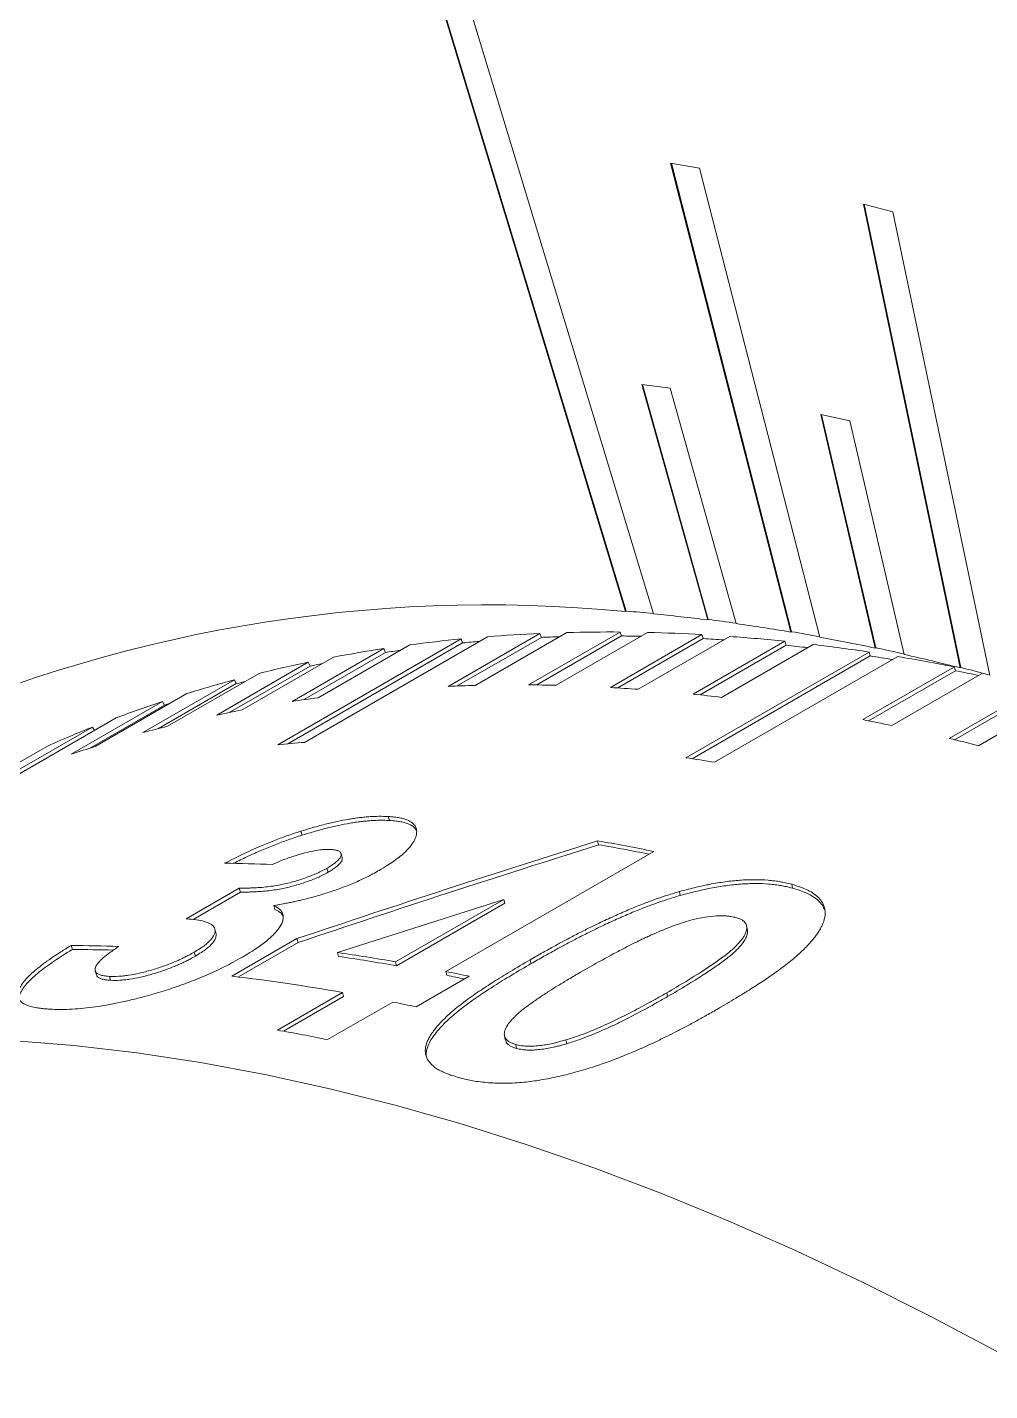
# Model space of a CAD drawing. Header units: inches. Extents: x 0.1 to 10.9, y 0 to 8.5.
# Drawn here: x 9.1637 to 9.3309, y 7.3848 to 7.6217 of the extents above; entities that cross this region are included whole.
import ezdxf

# ---------------------------------------------------------------- set-up
doc = ezdxf.new("R2010")
doc.units = ezdxf.units.IN
doc.header["$MEASUREMENT"] = 0

msp = doc.modelspace()

# ---------------------------------------------------------------- linework, layer by layer
at = {"color": 7, "linetype": 'Continuous', "lineweight": 18}
for p, q in [((9.2676787956, 7.5202034174), (9.2137995353, 7.697883159)), ((9.2677848616, 7.520264648), (9.2139275506, 7.6978720063)), ((9.2725605098, 7.5197781231), (9.2186812494, 7.6974578647)), ((9.2805243588, 7.5972331188), (9.275515033, 7.5981143082)), ((9.2964115118, 7.5166277016), (9.275515033, 7.5981143082)), ((9.2965175778, 7.5166889322), (9.2756425535, 7.5980918761)), ((9.3014208376, 7.5157465121), (9.2805243588, 7.5972331188)), ((9.3141172506, 7.5896710675), (9.3090027274, 7.5910042092)), ((9.3258332294, 7.5104069303), (9.3090027274, 7.5910042092)), ((9.3259392954, 7.5104681609), (9.3091284214, 7.590971446)), ((9.3309477525, 7.5090737885), (9.3141172506, 7.5896710675)), ((9.2754436617, 7.5590190123), (9.2704953732, 7.5596726199)), ((9.2819509141, 7.5187474699), (9.2704953732, 7.5596726199)), ((9.2820569802, 7.5188087005), (9.2706233088, 7.5596557212)), ((9.2868992026, 7.5180938624), (9.2754436617, 7.5590190123)), ((9.3066657293, 7.5533099002), (9.3016009712, 7.5544176855)), ((9.311044408, 7.5138464844), (9.3016009712, 7.5544176855)), ((9.311150474, 7.513907715), (9.3017277435, 7.5543899574)), ((9.3161091661, 7.512738699), (9.3066657293, 7.5533099002)), ((9.2677848616, 7.520264648), (9.2676787956, 7.5202034174)), ((9.2820569802, 7.5188087005), (9.2819509141, 7.5187474699)), ((9.2072872086, 7.4970570472), (9.2391070138, 7.5154262297)), ((9.2437030805, 7.5158283775), (9.2118832754, 7.497459195)), ((9.2368902467, 7.5071986269), (9.2528001493, 7.5163832181)), ((9.2384362446, 7.5072617446), (9.2530513314, 7.5156988547)), ((9.2391070138, 7.5154262297), (9.2393743054, 7.5147429921)), ((9.2574855509, 7.5165471577), (9.2415756483, 7.5073625664)), ((9.2508422687, 7.5074502608), (9.2667521712, 7.5166348521)), ((9.2522396256, 7.5074367497), (9.2669869392, 7.5159501926)), ((9.2530513314, 7.5156988547), (9.2528001493, 7.5163832181)), ((9.2715212263, 7.5165603846), (9.2556113238, 7.5073757933)), ((9.2650362594, 7.5069962352), (9.280946162, 7.5161808265)), ((9.2663102305, 7.5069216691), (9.2811642311, 7.5154967012)), ((9.2667521712, 7.5166348521), (9.2669869392, 7.5159501926)), ((9.2857930879, 7.5158680422), (9.2698831853, 7.506683451)), ((9.2794550079, 7.5058371006), (9.2953649105, 7.5150216919)), ((9.2811642311, 7.5154967012), (9.280946162, 7.5161808265)), ((9.2953649105, 7.5150216919), (9.2955660164, 7.5143389302)), ((9.2965175778, 7.5166889322), (9.2964115118, 7.5166277016)), ((9.209017149, 7.4972181787), (9.2393743054, 7.5147429921)), ((9.2097794658, 7.5045804559), (9.2256893684, 7.5137650472)), ((9.2117447237, 7.5048702749), (9.2259724455, 7.5130837639)), ((9.2301905272, 7.5144049156), (9.2142806247, 7.5052203244)), ((9.2256893684, 7.5137650472), (9.2259724455, 7.5130837639)), ((9.2781711281, 7.4947896712), (9.3099909333, 7.5131588537)), ((9.2806242596, 7.5057132377), (9.2955660164, 7.5143389302)), ((9.30028383, 7.5144709701), (9.2843739274, 7.5052863788)), ((9.3099909333, 7.5131588537), (9.3101748321, 7.5124782836)), ((9.311150474, 7.513907715), (9.311044408, 7.5138464844)), ((9.1966535801, 7.5022170936), (9.2125634827, 7.5114016849)), ((9.198932846, 7.5026820514), (9.212862002, 7.5107231821)), ((9.2169642758, 7.5122784981), (9.2010543732, 7.5030939069)), ((9.212862002, 7.5107231821), (9.2125634827, 7.5114016849)), ((9.2792498338, 7.4946256621), (9.3101748321, 7.5124782836)), ((9.314975882, 7.5123708622), (9.2831560768, 7.4940016797)), ((9.3088965929, 7.5014099795), (9.3248064954, 7.5105945708)), ((9.3249729642, 7.5099170175), (9.3248064954, 7.5105945708)), ((9.3259392954, 7.5104681609), (9.3258332294, 7.5104069303)), ((9.18383537, 7.4991544173), (9.1997452726, 7.5083390085)), ((9.2040403638, 7.5094517033), (9.1881304612, 7.5002671121)), ((9.1997452726, 7.5083390085), (9.2000588722, 7.5076641088)), ((9.3098957611, 7.5012131334), (9.3249729642, 7.5099170175)), ((9.329714446, 7.5094911865), (9.3139415262, 7.5003856738)), ((9.1914344621, 7.505927959), (9.1755245595, 7.4967433677)), ((9.1865574911, 7.4998699274), (9.2000588722, 7.5076641088)), ((9.3238837297, 7.4981473612), (9.3389471033, 7.5068432616)), ((9.3248120793, 7.4979236494), (9.3398219294, 7.5065886514)), ((9.3438635679, 7.5054786233), (9.3289825305, 7.4968879833)), ((9.1713403783, 7.4953961405), (9.1872502809, 7.5045807317)), ((9.174736153, 7.496496478), (9.1875785805, 7.5039102536)), ((9.1875785805, 7.5039102536), (9.1872502809, 7.5045807317)), ((9.1791618561, 7.5017115377), (9.147342051, 7.4833423552)), ((9.1432738533, 7.4817622292), (9.1750936585, 7.5001314117)), ((9.1750936585, 7.5001314117), (9.1753986944, 7.4995391107)), ((9.1672374271, 7.4968075522), (9.1513275245, 7.4876229609)), ((9.226461517, 7.4845845479), (9.2266793208, 7.4839004377)), ((9.2112437931, 7.4820227327), (9.2114734592, 7.481338149)), ((9.2628230427, 7.4803535226), (9.2629980683, 7.47967439)), ((9.2184698429, 7.4774768296), (9.2182554248, 7.4781598152)), ((9.2725864692, 7.4785149759), (9.236466231, 7.4576632062)), ((9.2157750159, 7.4755718408), (9.215987608, 7.4748880671)), ((9.2965683463, 7.4728066815), (9.2967036715, 7.4721364275)), ((9.1913322576, 7.4667947432), (9.2005393771, 7.4721099002)), ((9.1925375405, 7.4666777632), (9.2007618477, 7.4714255546)), ((9.2005393771, 7.4721099002), (9.2007618477, 7.4714255546)), ((9.2465389751, 7.4701744666), (9.2176284938, 7.4609503335)), ((9.2277374173, 7.4593205583), (9.2465389751, 7.4701744666)), ((9.2465389751, 7.4701744666), (9.2467127835, 7.4694955471)), ((9.2770411239, 7.4715369607), (9.2771905824, 7.4708630973)), ((9.2065657128, 7.4691237513), (9.2067762634, 7.4684401305)), ((9.2279112257, 7.4586416388), (9.2467127835, 7.4694955471)), ((9.2888508043, 7.464873276), (9.2887196247, 7.4655403395)), ((9.1965249604, 7.4643946458), (9.1963116572, 7.4650764515)), ((9.1992857583, 7.4568342055), (9.210584399, 7.4633567719)), ((9.210584399, 7.4633567719), (9.210780848, 7.4626745245)), ((9.1713381482, 7.4621608738), (9.1715741426, 7.4614762077)), ((9.1927470234, 7.4610065826), (9.1929573231, 7.4603229814)), ((9.2004291317, 7.4566986059), (9.210780848, 7.4626745245)), ((9.2176284938, 7.4609503335), (9.217814195, 7.4602694967)), ((9.2277374173, 7.4593205583), (9.2279112257, 7.4586416388)), ((9.2511153034, 7.4596958191), (9.2512693027, 7.4590209)), ((9.1755409216, 7.4577417706), (9.1757639676, 7.4570560373)), ((9.1779985524, 7.4567993272), (9.1782167123, 7.4561151968)), ((9.2405146939, 7.4568172674), (9.2313075743, 7.4515021105)), ((9.236466231, 7.4576632062), (9.2366297702, 7.4569862366)), ((9.2071984583, 7.4474636696), (9.2185302978, 7.4540054013)), ((9.2082298238, 7.4472798074), (9.2187041062, 7.4533264819)), ((9.2185302978, 7.4540054013), (9.2187041062, 7.4533264819)), ((9.2749804149, 7.4532849134), (9.2748537312, 7.4539527227)), ((9.2272591115, 7.4523480492), (9.215927272, 7.4458063176)), ((9.2466399568, 7.4464814954), (9.246779071, 7.445808628)), ((9.2487464255, 7.444278665), (9.2486113395, 7.4449488537)), ((9.2574554099, 7.4450938843), (9.257326111, 7.4457624523))]:
    msp.add_line(p, q, dxfattribs=at)
at = {"color": 7, "linetype": 'Continuous', "lineweight": 18, "flags": 128}
for points in [[(9.1884231391, 7.5041895592), (9.1880988899, 7.5040827714), (9.1875785805, 7.5039102536)], [(9.34432899, 7.3848038505), (9.3325289302, 7.3914375023), (9.3207369576, 7.3977098523), (9.3089611538, 7.4036166019), (9.2972095894, 7.4091537027), (9.2854903182, 7.41431736), (9.2738113722, 7.4191040348), (9.2621807554, 7.4235104466), (9.2506064388, 7.4275335755), (9.2390963551, 7.4311706642), (9.2276583925, 7.4344192199), (9.2163003901, 7.4372770164), (9.2050301322, 7.439742095), (9.1938553427, 7.4418127664), (9.1827836803, 7.4434876112), (9.171822733, 7.4447654818), (9.1609800129, 7.4456455023)]]:
    msp.add_lwpolyline(points, dxfattribs=at)
at = {"color": 7, "linetype": 'Continuous', "lineweight": 18}
for centre, radius, start, end in [((9.243717188, 7.2712008207), 0.2501528568473503, 84.503332159, 115.0348838424), ((9.2428747071, 7.2061073975), 0.3151432909900164, 84.5989142227, 85.4663888531), ((9.2419147896, 7.197267446), 0.3239634192204471, 82.9011107822, 84.5719187966), ((9.2409204765, 7.1883188853), 0.3330401325220736, 82.0683824337, 82.9048106838), ((9.239470089, 7.1787878124), 0.3426048983199492, 80.4329651273, 82.0426013794), ((9.263241393, 7.2652903604), 0.251297475856311, 95.5111283628, 97.5574871208), ((9.2639860948, 7.2598620329), 0.2560664826828787, 94.8626408599, 95.515489159), ((9.2642704665, 7.2534635401), 0.2631697651470556, 92.4980415959, 94.4823816355), ((9.2647844572, 7.2472473534), 0.2687077869463573, 91.8256823156, 92.5026159589), ((9.2647364575, 7.2399911211), 0.2766510744369217, 89.5825322121, 91.501869915), ((9.2649484997, 7.2329997275), 0.2829578076546787, 88.8988136454, 89.5872353268), ((9.2644958271, 7.2249036393), 0.2917413465999324, 86.7675650138, 88.6201316797), ((9.2643398868, 7.217157264), 0.2988134506871395, 86.0813516715, 86.7723207934), ((9.2634162634, 7.2082471626), 0.3084336684497198, 84.0544364001, 85.8395430803), ((9.2379679479, 7.1691722699), 0.3524143722269172, 79.6308021497, 80.4366156394), ((9.2359838852, 7.1589892393), 0.3627089004265053, 78.056662441, 79.6062552086), ((9.2618022698, 7.2754567706), 0.2410289947698578, 98.6169612504, 100.7210371578), ((9.2626882865, 7.270915832), 0.2449354205190186, 98.0103261725, 98.6211365426), ((9.2628323105, 7.1997734512), 0.3162640290482234, 83.3720693615, 84.0591789664), ((9.2613782881, 7.190082933), 0.3267127787316288, 81.4430018419, 83.1608870602), ((9.2339344995, 7.1487479907), 0.3732344182303424, 77.2843310988, 78.060231092), ((9.2313807492, 7.137958064), 0.3842387656004554, 75.769869825, 77.2610217047), ((9.2601137832, 7.2839637068), 0.2323554711315344, 101.8086971021, 103.9648159326), ((9.2610655743, 7.2802367869), 0.2354730615605571, 101.2713837623, 101.8124938812), ((9.2603130283, 7.1809167167), 0.3352898330492106, 80.7690045048, 81.4476760789), ((9.2582767182, 7.1704868441), 0.3465537144348994, 78.9319130299, 80.5835859726), ((9.2287519897, 7.1271380331), 0.3954584165527352, 75.0264317713, 75.7733311115), ((9.2583423449, 7.2908277064), 0.2252660281579356, 105.0774126072, 107.2785364361), ((9.2592876719, 7.2878576504), 0.2276465020196861, 104.6540339833, 105.0806733372), ((9.256684249, 7.1606698282), 0.3558608546417373, 78.2694635289, 78.9364744128), ((9.2486635145, 7.2377544521), 0.2697012664558273, 91.5059312959, 92.5019273446), ((9.2487930904, 7.2234692595), 0.2839883945481579, 88.6242623145, 89.5865666089), ((9.2481483858, 7.2075900964), 0.2998820372614405, 85.8436818955, 86.7716770912), ((9.246603313, 7.1901706736), 0.3173712762596592, 83.1649826056, 84.0585640894), ((9.2566580978, 7.2960805957), 0.2197492929676654, 108.4121358712, 110.6499475842), ((9.2450605425, 7.2707411904), 0.2364832504908869, 100.7244420947, 101.8116510175), ((9.2466444371, 7.2614052266), 0.2459536912563633, 97.5611920543, 98.6203098579), ((9.2403770125, 7.1509999566), 0.3570463794308863, 78.1098304218, 78.9359239939), ((9.2552328781, 7.2997690135), 0.2157947754540823, 111.7999945327, 114.0650635555), ((9.2433099048, 7.2784239936), 0.2286025813779258, 103.9678361631, 105.0798903107), ((9.2415610548, 7.2844778674), 0.222300385338124, 107.2810897379, 108.4140637601), ((9.2319878906, 7.2412227457), 0.2570239550492626, 94.4863036509, 95.514787132), ((9.2355168939, 7.1294281895), 0.3791602896759372, 75.729094268, 76.5227466396), ((9.228135465, 7.1620950439), 0.3364361493992303, 80.5875963353, 81.4470926434), ((9.2029272304, 7.1354393872), 0.3500760904659223, 78.5224980258, 80.1485850609), ((9.2032549393, 7.1356203928), 0.3492025120518906, 78.6866711169, 80.1491212158), ((9.1950697953, 7.1896514662), 0.2868216520116604, 87.7486943289, 89.4083514394), ((9.1703257451, 7.1774092329), 0.2847534406347468, 88.1286081765, 89.7962920244), ((9.1705733869, 7.1778475457), 0.2836304275332478, 88.3627334117, 89.797838342), ((9.1689200334, 7.1266629207), 0.3378173892613272, 79.9731305268, 81.709868223), ((9.1691630388, 7.1263753632), 0.3374199570345972, 79.9731305267, 81.709868223), ((9.1606918226, 7.1274018129), 0.3316853828393996, 79.9575642093, 83.3180956681), ((9.1648774671, 7.1049458512), 0.3599089936087925, 77.8684742824, 78.5268931897), ((9.1652685028, 7.1053777072), 0.3587770734172669, 78.0260710602, 78.5272758979), ((9.1556703475, 7.0996306942), 0.3599089935963324, 77.8684742824, 78.5268931897), ((9.1461295058, 7.1020156365), 0.3508044477335059, 78.5235651998, 79.9747241054)]:
    msp.add_arc(centre, radius, start, end, dxfattribs=at)
for points, knots in [([(9.21124379305925, 7.482022732686429), (9.211780966733757, 7.482186288553427), (9.212791217194246, 7.482493884397733), (9.214210265453794, 7.482899856488898), (9.215796844970276, 7.483320996198291), (9.21758557327864, 7.483735970017122), (9.219261846485376, 7.484058328804463), (9.22054768350025, 7.484261592879946), (9.221488008869903, 7.484387935802959), (9.22240466925161, 7.484487600268065), (9.223531648028123, 7.484581667909336), (9.224910998097302, 7.484630312503365), (9.225913315230661, 7.484600728472927), (9.226461516992643, 7.484584547947748)], [0, 0, 0, 0, 0.0945292272947799, 0.1777789939016133, 0.2500081676758646, 0.3757327668863021, 0.499978012730795, 0.5619194186463241, 0.6241085602274317, 0.6867521090885512, 0.7500522861531379, 0.8632949866127737, 1, 1, 1, 1]), ([(9.226461516992643, 7.484584547947748), (9.226835291064067, 7.484552691627996), (9.227520659917928, 7.484494278455371), (9.228434510240243, 7.484365232677591), (9.229190610313493, 7.484180730050169), (9.229856266113792, 7.483944431995955), (9.23046351521056, 7.483626377753948), (9.230951366439513, 7.483217749041706), (9.231280867971023, 7.482702382433148), (9.23142088501207, 7.48210761142172), (9.231367588968977, 7.48137654406279), (9.231068498540129, 7.480512222289321), (9.230431189968456, 7.479514941070636), (9.229577545995488, 7.478565730195855), (9.22856239031609, 7.477670328154483), (9.227517396144057, 7.476877081854326), (9.226274877413976, 7.476049010531939), (9.225372962920318, 7.475505680140303), (9.224877870791444, 7.475207427254726)], [0, 0, 0, 0, 0.0570953945484086, 0.1046926689517191, 0.1505249226511788, 0.2007137669892406, 0.2500426565555058, 0.310592806494343, 0.3719955154876348, 0.4349364957133472, 0.500052880913771, 0.584783543477011, 0.6676547188345752, 0.7500041098138877, 0.8109547198138433, 0.8750067029346218, 0.9313868465643523, 1, 1, 1, 1]), ([(9.19803152484442, 7.476457826396453), (9.198583116528553, 7.476741120102136), (9.199568055099638, 7.477246977796691), (9.20109773274473, 7.477998751305504), (9.20262840254262, 7.478707298155714), (9.204460099822535, 7.479514505643926), (9.206507663797433, 7.48035907150966), (9.208846730351352, 7.481233685466669), (9.210424340772251, 7.481752991495825), (9.21124379305925, 7.482022732686429)], [0, 0, 0, 0, 0.1400378533491687, 0.2500557697713441, 0.3750615306722965, 0.5001250223450942, 0.6688460298631318, 0.827989930478319, 1, 1, 1, 1]), ([(9.211473459242876, 7.481338148977285), (9.212010399384615, 7.481501728093221), (9.21302013075024, 7.481809343321217), (9.21443837183885, 7.482215341191419), (9.216024013451822, 7.482636500649167), (9.217811460904773, 7.483051494884185), (9.219486668681188, 7.483373931808422), (9.22077151455191, 7.483577223581067), (9.221711160992601, 7.48370361770064), (9.222626913944246, 7.483803309557532), (9.223752737952415, 7.483897392904596), (9.225130583221496, 7.483946093657378), (9.22613179252147, 7.483916578515441), (9.226679320841932, 7.483900437658486)], [0, 0, 0, 0, 0.0945746424834733, 0.1778503328116025, 0.2500861373413947, 0.3758506275604984, 0.5000728543322779, 0.5620307040708967, 0.6242193932258858, 0.6868458925350905, 0.750112876141284, 0.8633449796805764, 1, 1, 1, 1]), ([(9.226679320841932, 7.483900437658486), (9.227052705677714, 7.483868600778418), (9.22773727940627, 7.483810230192351), (9.228650113297984, 7.483681275835396), (9.229404786868754, 7.483496684129132), (9.230070251244102, 7.48326081561541), (9.230672570708611, 7.482941524818895), (9.23113640236616, 7.482570382713606), (9.231308188956469, 7.482260930711934), (9.231384125360458, 7.482124140802013)], [0, 0, 0, 0, 0.1592327834764455, 0.2919416372773308, 0.4197673146726406, 0.5597454200987496, 0.6972441113733576, 0.8661700344171517, 0.9999999999999999, 0.9999999999999999, 0.9999999999999999, 0.9999999999999999]), ([(9.199532339011956, 7.476420584372281), (9.199562653537733, 7.476436086248052), (9.199969166284506, 7.476643963822851), (9.200753305230608, 7.477032185721323), (9.201943594665455, 7.477599498787228), (9.203188661436947, 7.478167810900339), (9.204803263754796, 7.478875498311277), (9.206742781809318, 7.479675646250683), (9.209081960770483, 7.480548496475344), (9.2106606421662, 7.481069763675925), (9.211473459242876, 7.481338148977285)], [0, 0, 0, 0, 0.0085891363205376, 0.1151788889509438, 0.2164887956678531, 0.3284486448399255, 0.4404554793607439, 0.6287751267983183, 0.8088671235096003, 1, 1, 1, 1]), ([(9.216475530874543, 7.478864560013954), (9.216112516371659, 7.478865600820069), (9.215442356136363, 7.478867522249833), (9.214278665148314, 7.47874998025073), (9.213010036722256, 7.478512049503124), (9.21180191879505, 7.47821538869152), (9.210718774805882, 7.47790797382789), (9.209805750203126, 7.477620013259553), (9.208801266709663, 7.477273893202161), (9.207631421422883, 7.476816993686562), (9.206798627321412, 7.476453351062832), (9.206336891659262, 7.476251732478651)], [0, 0, 0, 0, 0.1352576844677159, 0.2496988988835986, 0.3700202556735763, 0.4996964454223404, 0.5834138989904498, 0.6665668217126604, 0.749949082536678, 0.8613613788307038, 1, 1, 1, 1]), ([(9.215775015890722, 7.475571840786136), (9.216016353294599, 7.475720683208314), (9.216467054194046, 7.475998648465556), (9.217036694124614, 7.476387929522187), (9.217585606421066, 7.476819478388768), (9.218038125347118, 7.477296967075655), (9.218300013330758, 7.477804991036769), (9.21828620536849, 7.478167719991919), (9.218121623622617, 7.478406548253267), (9.217879047869122, 7.478598602811285), (9.217353201133779, 7.478769825550278), (9.21678864836323, 7.478830762563208), (9.216475530874543, 7.478864560013954)], [0, 0, 0, 0, 0.0958285733396859, 0.1789611701419994, 0.2501030429509724, 0.3759157603711893, 0.5000833717688408, 0.6264228730821672, 0.6882772123818652, 0.750221580085877, 0.8614655783270186, 1, 1, 1, 1]), ([(9.215987607980418, 7.474888067131386), (9.216229034975981, 7.475036946343948), (9.21667985300764, 7.47531494936265), (9.21724938315487, 7.475704144513999), (9.217799362126172, 7.476135969686787), (9.218246104147438, 7.476611429194078), (9.218517797036853, 7.477099223842125), (9.21847102256137, 7.477353658902628), (9.218449494709686, 7.477470762091695)], [0, 0, 0, 0, 0.1582178889139522, 0.2954411833158291, 0.4128322244320852, 0.6205237024417548, 0.825346850659085, 1, 1, 1, 1]), ([(9.20053937712454, 7.47210990015923), (9.200804584275156, 7.472114757746161), (9.201309151008537, 7.472123999490829), (9.202039102544894, 7.472142408997659), (9.202700430661675, 7.472164065199218), (9.203293367180397, 7.472189413018399), (9.20408801699186, 7.472234661824378), (9.20510878757831, 7.472321193022225), (9.206390545148029, 7.472481908805715), (9.207943166638408, 7.47274880304868), (9.20982292984791, 7.473185701130579), (9.211639537988646, 7.473750248502), (9.212998495488122, 7.474251374095403), (9.213952905076239, 7.474646507858177), (9.214872745441824, 7.475087441634918), (9.215456974004999, 7.475401094620523), (9.215775015890722, 7.475571840786136)], [0, 0, 0, 0, 0.0621148768217597, 0.1181759255720339, 0.1681980969481074, 0.2122024975052798, 0.2502202581130288, 0.3408862819860251, 0.4238813172986854, 0.5003025426733532, 0.6270678987084521, 0.7513361616899874, 0.8135010210150107, 0.8708195140927427, 0.9296768286826805, 1, 1, 1, 1]), ([(9.20076184768083, 7.471425554626071), (9.201026801881278, 7.471430425070772), (9.201530877207714, 7.471439691091085), (9.202260110856745, 7.47145813668124), (9.202920763405034, 7.471479825717905), (9.203513064706032, 7.471505202946201), (9.20430699241613, 7.471550499842433), (9.205326903606828, 7.471637127132523), (9.206607618853099, 7.47179778573695), (9.208161102183398, 7.472065600271644), (9.209677945914695, 7.472416276049775), (9.211129580938337, 7.472839327372091), (9.212194839975618, 7.473193032716866), (9.213213615629792, 7.473568909956366), (9.214167289033274, 7.47396287859763), (9.215084704718066, 7.474403510881415), (9.215669632902342, 7.474717421152086), (9.215987607980418, 7.474888067131386)], [0, 0, 0, 0, 0.0620740495312903, 0.1180958698812606, 0.1680804359161899, 0.2120488916949327, 0.2500324296806683, 0.3406502057699461, 0.4235932337177316, 0.4999601026896413, 0.6270609009323445, 0.6878208077492852, 0.7515790420714847, 0.8137017535027963, 0.8706412496197051, 0.9296787881695037, 0.9999999999999999, 0.9999999999999999, 0.9999999999999999, 0.9999999999999999]), ([(9.224877870791444, 7.475207427254726), (9.224512891147622, 7.475006748968521), (9.223886490412646, 7.474662332428857), (9.222919572778283, 7.474150424535724), (9.221949296934927, 7.473676769395038), (9.22052305459615, 7.473030982562481), (9.218622455470962, 7.472260519164269), (9.2162494536492, 7.471424852488504), (9.213792565842535, 7.470679271148485), (9.211873666975066, 7.470186894513012), (9.210500417943905, 7.469870377743842), (9.209694898085544, 7.469696241098863), (9.208837738779039, 7.469523627295579), (9.207796913321102, 7.469335307024201), (9.207019715277582, 7.469201762003074), (9.206565712784933, 7.469123751291418)], [0, 0, 0, 0, 0.0728608329105377, 0.1250482871003391, 0.1873001406216116, 0.2500832681978361, 0.3738224102219597, 0.5000079637444406, 0.6225535914901172, 0.749894873739122, 0.7926399580955912, 0.8342953964275371, 0.8749483362875475, 0.9269507077266511, 0.9999999999999999, 0.9999999999999999, 0.9999999999999999, 0.9999999999999999]), ([(9.277041123926901, 7.471536960702168), (9.27754852989655, 7.471671796790719), (9.278513652471336, 7.471928264709392), (9.279897874766403, 7.472270816615599), (9.281140996668812, 7.472557537464078), (9.282824093932238, 7.4729042231311), (9.28496495565421, 7.473257119419), (9.287591191287197, 7.473537299290669), (9.290103929341752, 7.473636477018611), (9.291888274713953, 7.473568079194923), (9.293007354910674, 7.473463630634806), (9.293557173601004, 7.473399904771635), (9.294090653009583, 7.473324870702381), (9.294725012783742, 7.473219798061996), (9.295551454232758, 7.473047901985825), (9.296193490258688, 7.472895602366788), (9.296568346295171, 7.472806681450757)], [0, 0, 0, 0, 0.0731472424563653, 0.139131305504708, 0.1980489153250411, 0.2500362560092759, 0.3774211605409742, 0.4999685549381749, 0.6257565694956378, 0.7498628258496702, 0.7813302649794817, 0.8126368891370571, 0.8438245773591421, 0.8749356889894346, 0.9269805586641205, 1, 1, 1, 1]), ([(9.27719058237582, 7.470863097303459), (9.277697815683082, 7.470998002931203), (9.278662558817551, 7.471254589547863), (9.280046182041454, 7.471597315681704), (9.281288619189327, 7.471884173459153), (9.282970824375967, 7.472231054615229), (9.28511027273383, 7.472584250342698), (9.28773492083483, 7.4728648782605), (9.29024562268621, 7.472964532639726), (9.292028686048042, 7.472896533125367), (9.293146767946583, 7.472792324040751), (9.293696196988176, 7.472728726042343), (9.294229012584061, 7.472653854788874), (9.294862637570455, 7.472548935762185), (9.295688041999334, 7.472377300435125), (9.29632936159813, 7.472225201124574), (9.296703671521753, 7.47213642747502)], [0, 0, 0, 0, 0.0731893527407486, 0.1392040399600686, 0.1981407706041364, 0.2501357629243783, 0.3775681713673411, 0.5000981854505341, 0.6258962657736504, 0.7499486532310679, 0.7814302742596828, 0.8127348108424929, 0.8439042028398407, 0.8749809372733088, 0.9270318950041871, 1, 1, 1, 1]), ([(9.296568346295171, 7.472806681450757), (9.297088909217711, 7.472645813367931), (9.298094282663499, 7.472335125664783), (9.29937264430359, 7.471780939740789), (9.300445911375384, 7.471154604893608), (9.301294398183485, 7.470436771027724), (9.301920492232904, 7.469620903551162), (9.302334201837533, 7.468626759803343), (9.302413337533206, 7.467416731740122), (9.302108249489969, 7.466279827938743), (9.301696743793581, 7.465381238254609), (9.301342729024398, 7.464749710601554), (9.300914502388126, 7.464097474856104), (9.300411574617426, 7.463424592811594), (9.29959476488594, 7.462440779181621), (9.2983059935793, 7.461117630542877), (9.29637023187376, 7.459439790901376), (9.294161068310107, 7.457754851182838), (9.29182466565441, 7.456136649790395), (9.289387996326171, 7.454564536990417), (9.286739263349157, 7.452931892642952), (9.284822224704198, 7.451804593522016), (9.283816141720381, 7.45121297453393)], [0, 0, 0, 0, 0.044585854572251, 0.0861095408526114, 0.1249516261287046, 0.1668789881212032, 0.2083539324624203, 0.2499706686085097, 0.3069829743081852, 0.36686849782098, 0.3919176370906469, 0.4176867892140161, 0.4442377137387966, 0.471626882293214, 0.4999057451444849, 0.5646598458610631, 0.6345463324362937, 0.7099961541255048, 0.7799579545595989, 0.845687559225704, 0.9190151323955079, 1, 1, 1, 1]), ([(9.251115303385362, 7.459695819106121), (9.251862049028658, 7.460119371355536), (9.253264859271887, 7.460915041794802), (9.255261055625187, 7.462024709975075), (9.257184054690985, 7.463070654113445), (9.25910945320785, 7.464084346340107), (9.261104803921107, 7.465099097680602), (9.26327255845214, 7.466159179772584), (9.265595675964867, 7.467242712723897), (9.268109642936173, 7.468346749767189), (9.270468594887308, 7.46930450441412), (9.272619273741867, 7.47011784313024), (9.27475731948371, 7.470845207301736), (9.276217813258759, 7.471287583853814), (9.277041123926901, 7.471536960702168)], [0, 0, 0, 0, 0.0976219065611926, 0.1833890987074102, 0.257321198610646, 0.3418631877036796, 0.4227444354021014, 0.5000324445446159, 0.5994575027675301, 0.6915669597874108, 0.782100671555975, 0.8549690867627789, 0.9182430626420095, 1, 1, 1, 1]), ([(9.251269302680313, 7.45902090000435), (9.252012304005675, 7.459442515214047), (9.25341116641166, 7.460236298006223), (9.255407689459824, 7.461345874959838), (9.257295370145776, 7.46237329971441), (9.259218681666413, 7.463383840387568), (9.261210378098966, 7.464399681054132), (9.263416707796368, 7.46548060124047), (9.265749041792214, 7.466568190326554), (9.268262479869577, 7.467672484311812), (9.270620820958232, 7.468630284187927), (9.272770748807918, 7.469443752811729), (9.274907912267185, 7.470171177909767), (9.276367723070189, 7.470613673477523), (9.27719058237582, 7.470863097303459)], [0, 0, 0, 0, 0.0971687007357445, 0.1829413190233702, 0.2573379016773994, 0.337043680167516, 0.4217453341831375, 0.5000568618937213, 0.5995122027149555, 0.6916174569570713, 0.782146536749086, 0.85500632581257, 0.9182706458829487, 1, 1, 1, 1]), ([(9.296703671521753, 7.47213642747502), (9.297223734532302, 7.471975713917803), (9.29822806230348, 7.471665349432262), (9.299504227695806, 7.471111552613499), (9.300577468329639, 7.470485996880012), (9.301417456238646, 7.469766908729143), (9.302012264372758, 7.469026496970971), (9.302197832497301, 7.468506994371001), (9.302277153135217, 7.468284934263806)], [0, 0, 0, 0, 0.1863040140771658, 0.359783894305771, 0.5220340714619941, 0.6972927648465465, 0.8706085376838986, 1, 1, 1, 1]), ([(9.206565712784933, 7.469123751291418), (9.20683596134408, 7.468978825992017), (9.207347758775793, 7.468704366079043), (9.20787629646158, 7.468193437953451), (9.208213750493986, 7.467510436205855), (9.20823346616768, 7.466591257974073), (9.207694440224346, 7.465416146347993), (9.206668841985788, 7.464147260327105), (9.20543325451745, 7.46304364265796), (9.204259756012974, 7.462152502258658), (9.203347105303985, 7.461518385059817), (9.20229677329713, 7.460858235473738), (9.20156001658954, 7.460417838589716), (9.201136400946911, 7.460164622016163)], [0, 0, 0, 0, 0.087858238155519, 0.1663861623718428, 0.2488122093581006, 0.3735625259906113, 0.4999139780646126, 0.6238050133206142, 0.749831995858943, 0.8135562172361961, 0.8749130862468399, 0.9280783292389961, 1, 1, 1, 1]), ([(9.206776263442153, 7.468440130521578), (9.207042570931167, 7.468294037880401), (9.207545185926147, 7.468018310177873), (9.207988154205822, 7.467636089353805), (9.208101916526253, 7.467384094530886), (9.208130676437245, 7.467320388475578)], [0, 0, 0, 0, 0.4571270150792521, 0.862757909062326, 1, 1, 1, 1]), ([(9.19274702342997, 7.461006582557297), (9.193102920978232, 7.461223478566183), (9.19376201783025, 7.461625154490532), (9.194607908943807, 7.462214244589357), (9.195259163784204, 7.462770254811563), (9.195945672134506, 7.463502067121206), (9.196324014135293, 7.464191274161579), (9.196391217028506, 7.464800673315931), (9.196287985003181, 7.465209492078868), (9.19604590485667, 7.465568867888844), (9.195672126335277, 7.465876949197682), (9.195164524685827, 7.46613992246928), (9.194353881351834, 7.466410701776277), (9.193105986872355, 7.46665449025444), (9.191946123778715, 7.466746203343944), (9.191332257577841, 7.466794743181219)], [0, 0, 0, 0, 0.0693911461268342, 0.1285074488246097, 0.1876329041817381, 0.2495983084904218, 0.373875791294579, 0.4362357255347977, 0.4998297646404691, 0.5605197260560495, 0.6220477310195227, 0.6850116114897169, 0.7499695667861545, 0.8676695267036608, 0.9999999999999999, 0.9999999999999999, 0.9999999999999999, 0.9999999999999999]), ([(9.286856297571909, 7.467027198111652), (9.286567935965413, 7.467088006946615), (9.286049724493317, 7.467197285835249), (9.285233772122126, 7.467308006994695), (9.2843784883591, 7.46734165626662), (9.283134186807155, 7.467303469080249), (9.281454429674746, 7.467120689658445), (9.279530600292015, 7.466711499450904), (9.277712522771512, 7.466182538649982), (9.275943869990694, 7.46557396251106), (9.274063863806111, 7.464836572800379), (9.272530145051753, 7.464171233347521), (9.271342301609007, 7.463625888193924), (9.27051791770824, 7.463235633372796), (9.269659780256815, 7.462818366659221), (9.268767944088864, 7.462374046996666), (9.267842401383175, 7.461902686354191), (9.266883092177743, 7.461404299322455), (9.265249072461799, 7.460539468713206), (9.262876758891286, 7.459244991495714), (9.260889459484686, 7.458111341943438), (9.259841718306175, 7.457513660832088)], [0, 0, 0, 0, 0.0358840991788691, 0.0644869200388837, 0.0931608258760916, 0.1242590146377332, 0.1862374817932405, 0.2497044739798844, 0.3026648414327358, 0.3615927223497097, 0.4271450781761967, 0.4997993907799734, 0.5294845393190942, 0.5609292348313617, 0.5941480733591731, 0.629153431743613, 0.6659558844243838, 0.7045645292624124, 0.7449872445887071, 0.8655525362699195, 1, 1, 1, 1]), ([(9.274853731221217, 7.453952722706723), (9.275973821904568, 7.454612682501628), (9.278079408149448, 7.455853298361557), (9.280920625813392, 7.457627525559865), (9.283267898858993, 7.459188171605814), (9.284909768876203, 7.46038392820197), (9.285994570237454, 7.461270039053555), (9.28669935672809, 7.461904055241074), (9.287300446317316, 7.462510909235707), (9.287797389973827, 7.463090538449706), (9.288190898826743, 7.463642921402212), (9.288504674866513, 7.464216111436051), (9.288712219148058, 7.464795752822753), (9.288771095233457, 7.465364393082689), (9.288657375749677, 7.465842001657157), (9.288395381182783, 7.466234073733609), (9.288035444789111, 7.46654532858532), (9.287509532869537, 7.4668070073213), (9.287090918346266, 7.466948112774522), (9.286856297571909, 7.467027198111652)], [0, 0, 0, 0, 0.1522458399194564, 0.2861971366599708, 0.4020497105708677, 0.500107870453723, 0.5473330173905919, 0.5921219003874092, 0.634612652051847, 0.6749670113403307, 0.7133737171277014, 0.7500515876238699, 0.7954278753181638, 0.8368595268401645, 0.8750584441948954, 0.9068013673890643, 0.9375429128290587, 0.9649946923923456, 1, 1, 1, 1]), ([(9.19295732312842, 7.460322981393421), (9.193310827218433, 7.460537736899678), (9.193967501646325, 7.460936669905527), (9.19481260189836, 7.461525514617165), (9.195466548233586, 7.462084210276231), (9.196161004004068, 7.462820570382794), (9.196526900992188, 7.463506983579033), (9.196609341111344, 7.464072181222708), (9.196538140009812, 7.464297592990365), (9.196509131759475, 7.464389428662065)], [0, 0, 0, 0, 0.1433902499967052, 0.2663638499298369, 0.3913157264944934, 0.5213423573238486, 0.7808700334250134, 0.9107236153682309, 1, 1, 1, 1]), ([(9.274980414852509, 7.453284913430435), (9.276100523047129, 7.45394486763451), (9.278206139316884, 7.45518547127983), (9.281047533172416, 7.45695964182688), (9.283395075103192, 7.458520200558913), (9.285037283429475, 7.459715857661292), (9.286122438234639, 7.460601869620712), (9.286827547637309, 7.461235797307428), (9.28742893164632, 7.461842534291719), (9.287926470440523, 7.462422087222579), (9.28831973698093, 7.462974195736415), (9.288636657411285, 7.46354777262913), (9.288833274063919, 7.464124796587496), (9.288912882352951, 7.464584856692536), (9.288846422860319, 7.464814396791199), (9.288830662181114, 7.464868831571186)], [0, 0, 0, 0, 0.1791874601668664, 0.3368424883209623, 0.4731950184740177, 0.5886023822224562, 0.6441814408728834, 0.6968917235857623, 0.7468954674849991, 0.794382657976741, 0.8395750298298301, 0.8827297056143192, 0.9361133247474336, 0.9848494571022274, 0.9999999999999999, 0.9999999999999999, 0.9999999999999999, 0.9999999999999999]), ([(9.16764957441105, 7.451099327634854), (9.167362579790785, 7.451121453657415), (9.166812793116154, 7.45116383979119), (9.166064662586672, 7.4512433786388), (9.165418571541919, 7.451331781742184), (9.164615972717261, 7.451482631037281), (9.163741492401982, 7.451734676730561), (9.162917160672576, 7.452145873411738), (9.162375068686721, 7.452653350520402), (9.162095838729567, 7.453253252939152), (9.162089587870456, 7.453944812602798), (9.16234745006481, 7.454707231824636), (9.162835129063188, 7.455523463057581), (9.163533740730005, 7.456381640260529), (9.164450526539952, 7.457294496934309), (9.165553162137446, 7.458235624091274), (9.166825991135529, 7.459205291470544), (9.168149837198527, 7.460139669413919), (9.169671246977297, 7.461132068298907), (9.170739383954563, 7.461791318617017), (9.171338148208319, 7.462160873770674)], [0, 0, 0, 0, 0.035713448201202, 0.0684151427927312, 0.0981528932065538, 0.1249903539782876, 0.1887505693832512, 0.24996105390697, 0.3117408855891676, 0.3734263689886341, 0.4358780282656153, 0.4999255128144148, 0.5611573884653379, 0.6228692782336842, 0.6856238897629235, 0.7499565751275438, 0.8109488365460608, 0.8749814789038314, 0.9299185188015133, 1, 1, 1, 1]), ([(9.162368621323841, 7.452777014692416), (9.162355689288407, 7.452937038784697), (9.16232416371775, 7.453327143718544), (9.162584969783472, 7.454024581987655), (9.163066357007901, 7.454838648836003), (9.163767949844598, 7.455697492605729), (9.164684819633806, 7.456610068376857), (9.165788506633456, 7.457551356919963), (9.167061571996273, 7.458520888217492), (9.168386113599208, 7.459455440878656), (9.169907437393533, 7.460447580259386), (9.170975622140837, 7.461106823535626), (9.171574142564358, 7.461476207732409)], [0, 0, 0, 0, 0.0731450968791363, 0.1783122951843281, 0.2789328599219938, 0.380329767447918, 0.4834260735574079, 0.5891003113885819, 0.6894058817060211, 0.7945504582101545, 0.884883446356083, 1, 1, 1, 1]), ([(9.179624693877601, 7.462010799112123), (9.179104007167854, 7.4616530254349), (9.178121636141837, 7.460978019739924), (9.17710846749749, 7.460172462757662), (9.17648203419072, 7.459600367401142), (9.176115782494444, 7.459218771386904), (9.17583650405076, 7.458870835600216), (9.175551140866629, 7.458394111124438), (9.175458169846298, 7.457946568842908), (9.175610612910422, 7.457555806935897), (9.17587647894056, 7.45728091574854), (9.176326345129521, 7.457051380672039), (9.177066380801593, 7.456887536883583), (9.177665556973238, 7.456830837952293), (9.177998552426505, 7.456799327209347)], [0, 0, 0, 0, 0.1484031529444404, 0.279989780598294, 0.3399874995854459, 0.3964405108798406, 0.4496640932083136, 0.5000342031760459, 0.6272784281373155, 0.6888052818422818, 0.7500063208839143, 0.8333992345277957, 0.9074107081712207, 1, 1, 1, 1]), ([(9.177998552426505, 7.456799327209347), (9.178518527453976, 7.456790349253854), (9.17927677555683, 7.456777257244891), (9.180433211284276, 7.456872397079316), (9.181613312992996, 7.457024012882567), (9.182905046384283, 7.457273884435311), (9.184267962272273, 7.457606895107884), (9.185654594950504, 7.457988614663575), (9.18738273438509, 7.45854182544847), (9.188914147461341, 7.459135510553682), (9.189956126155149, 7.459586049181231), (9.190557929154416, 7.459861673413886), (9.191182030162812, 7.460164675408191), (9.191909062173607, 7.460546931704636), (9.192437721380534, 7.460836919640697), (9.19274702342997, 7.461006582557297)], [0, 0, 0, 0, 0.131835274599604, 0.1922473995352425, 0.2498835840297713, 0.3714105283744131, 0.4344471804126512, 0.4998518195969111, 0.6238764801511597, 0.7497332347795729, 0.7921448742973616, 0.8338014851668415, 0.8748691412568532, 0.9267898287790889, 1, 1, 1, 1]), ([(9.201136400946911, 7.460164622016163), (9.200597017979183, 7.459864653801456), (9.199605950960683, 7.459313489560124), (9.198117644612296, 7.458529798231806), (9.196613720897986, 7.457798955856565), (9.195024096082111, 7.457078608018086), (9.192951763723256, 7.456206553871319), (9.190397891538849, 7.45523542238269), (9.187323246019606, 7.454211336931396), (9.184423580237992, 7.453369929349085), (9.181777101908018, 7.452691991929163), (9.179439296283222, 7.452168904245214), (9.177199025639242, 7.451746052502955), (9.17506125501983, 7.451421373208089), (9.173009527044517, 7.451198697385965), (9.171136430897922, 7.451071508330799), (9.169336380148915, 7.45104281688146), (9.168250902584928, 7.4510791821567), (9.16764957441105, 7.451099327634854)], [0, 0, 0, 0, 0.0569296789569647, 0.1046030938386627, 0.1504277546356871, 0.2005740183311999, 0.2500497243380804, 0.332831208556818, 0.415673067845821, 0.500005074448326, 0.5646782950126985, 0.627427033759921, 0.6889537745975963, 0.7500031998190122, 0.8107835827331605, 0.8750170977415056, 0.9307625114744816, 1, 1, 1, 1]), ([(9.178216712331015, 7.456115196756744), (9.178736166861459, 7.456106247968617), (9.179493637364287, 7.456093198812926), (9.180649015947917, 7.456188403571079), (9.1818283417803, 7.456340146810029), (9.183119248159862, 7.456590111793865), (9.18448125990055, 7.456923154298616), (9.18586727416608, 7.457305006252279), (9.187594588990763, 7.457858260407553), (9.189125777789418, 7.458452148283079), (9.190167643496086, 7.458902810555056), (9.190769370159416, 7.459178430826579), (9.191393269135629, 7.459481502342713), (9.192119787689121, 7.459863564712817), (9.192648443013008, 7.460153550142313), (9.19295732312842, 7.460322981393421)], [0, 0, 0, 0, 0.1317657085433263, 0.1921412398126012, 0.2497413794327873, 0.3712554434368192, 0.4342774485888128, 0.4996624019815453, 0.6237431114784626, 0.7496063446999465, 0.7921251937523983, 0.8338017170193726, 0.8748022376093941, 0.9268500712102196, 1, 1, 1, 1]), ([(9.238738785398933, 7.439213145240211), (9.238327005663157, 7.439335313983014), (9.237598056623902, 7.439551582001948), (9.236580308484731, 7.439908602699179), (9.235713858877359, 7.440301528482673), (9.234906965628875, 7.440744196487605), (9.234220605104314, 7.441230127472259), (9.233680262121817, 7.441762350534967), (9.23327235467818, 7.442345094254279), (9.232925159969847, 7.443128670039658), (9.232818688656158, 7.444166500313982), (9.233117738250094, 7.445259756614388), (9.233576894777583, 7.446194916798157), (9.23404475231604, 7.446943757496366), (9.234629216808651, 7.447727940195925), (9.23563963008941, 7.448906488692444), (9.237187826228315, 7.450436768250723), (9.239568232106537, 7.452337205183985), (9.24209074839008, 7.454122879470897), (9.24482395245212, 7.455911600655635), (9.247777821263098, 7.457735217539187), (9.249957188615591, 7.459015485384734), (9.251115303385362, 7.459695819106121)], [0, 0, 0, 0, 0.0353073348276553, 0.0625024632470173, 0.0934387728982984, 0.1250131930116064, 0.1554847089365925, 0.1862998360572743, 0.2177229564871704, 0.250003517157324, 0.306583879204303, 0.3662988636338842, 0.3977518073605668, 0.4304401977118317, 0.4644842754230667, 0.4999905109274012, 0.583743186976034, 0.6633063116349884, 0.7499562520495718, 0.8222126104233111, 0.905523866129281, 1, 1, 1, 1]), ([(9.233137150130915, 7.442578242693124), (9.233084394430445, 7.4428763494584), (9.23295903421001, 7.443584722761684), (9.233294720876778, 7.444667491707918), (9.233859385452282, 7.445773639146378), (9.2345666605107, 7.44679714481491), (9.235701161979597, 7.448144041407854), (9.237340686681229, 7.449762748431003), (9.239721845753813, 7.451662977882212), (9.242244900638514, 7.453448569825267), (9.244978493234935, 7.455237133600592), (9.247932471672666, 7.457060715766447), (9.250111518588232, 7.458340772625111), (9.251269302680313, 7.45902090000435)], [0, 0, 0, 0, 0.0588768826064684, 0.1399056199894039, 0.1971663521467601, 0.2575053775240483, 0.3212868410353425, 0.434992158157002, 0.5430070321385855, 0.660579265998122, 0.75870088365193, 0.8717915266781379, 1, 1, 1, 1]), ([(9.175781794082132, 7.457061835255311), (9.175801406569589, 7.456999074116895), (9.17585152288647, 7.456838698891285), (9.176102246273214, 7.456597991876146), (9.176545650125641, 7.456366700486551), (9.177286261074887, 7.456203466597152), (9.177884347106074, 7.45614672750612), (9.178216712331015, 7.456115196756744)], [0, 0, 0, 0, 0.1122490060134158, 0.286832905179095, 0.5248274419497633, 0.7359396041593489, 1, 1, 1, 1]), ([(9.259841718306175, 7.457513660832088), (9.25915176523285, 7.457108982899834), (9.2578469280276, 7.456343657194993), (9.256040782408231, 7.455252389890971), (9.254328698852111, 7.454185199191619), (9.252706161347799, 7.453124125015331), (9.25116728277811, 7.452052459393419), (9.249969677565977, 7.451153848995583), (9.249069507611155, 7.450411525639717), (9.248413170129123, 7.449808451485882), (9.247770535619056, 7.44913871682469), (9.247197370842185, 7.448408600940553), (9.246824015210297, 7.447722005905455), (9.246648632359237, 7.447174915699244), (9.24658397751086, 7.446633862923057), (9.246712882216375, 7.446135362691923), (9.247065154328064, 7.445706113266667), (9.247447499638277, 7.445418147234565), (9.247967366062497, 7.445166873742167), (9.248386293472306, 7.445025044040392), (9.248611339454849, 7.444948853741447)], [0, 0, 0, 0, 0.0958854521913837, 0.1813382827023634, 0.2563938847416851, 0.3445872485256478, 0.4257919011756079, 0.500179045115523, 0.5464717248653413, 0.5906725774983965, 0.6329426744738115, 0.6931203010955902, 0.7500974129906345, 0.7841990031611803, 0.8161974942620361, 0.8750555893248911, 0.9060376383761591, 0.9357091292444893, 0.965463223845028, 1, 1, 1, 1]), ([(9.257326111007957, 7.445762452279918), (9.258044165686014, 7.445986985659377), (9.259385792518467, 7.446406508038199), (9.261293810925611, 7.447137955482908), (9.263087759236566, 7.447890966794726), (9.26490790596933, 7.448709889876843), (9.266580684943898, 7.449506926929232), (9.26817225298227, 7.450303586099647), (9.269699817400543, 7.451099159699819), (9.271330363662091, 7.451976423840675), (9.27306538889474, 7.452935029060965), (9.274243243168161, 7.45360531169754), (9.274853731221217, 7.453952722706723)], [0, 0, 0, 0, 0.1052071475553731, 0.1965710083641193, 0.296654434149569, 0.3949632055141334, 0.4999708846863266, 0.5837110192785236, 0.675532202051647, 0.7754924121032587, 0.8836365386414498, 1, 1, 1, 1]), ([(9.257455409930094, 7.445093884297315), (9.258173219228338, 7.44531849703092), (9.259514435850965, 7.445738182778513), (9.261421901137503, 7.44646976099406), (9.26321545275742, 7.447222877864642), (9.265035277553366, 7.448041889533807), (9.266707822757166, 7.448838990788345), (9.268299221878637, 7.44963569654144), (9.269826668101434, 7.450431303547048), (9.27145712677819, 7.451308592525087), (9.273192093131607, 7.452267214383236), (9.274369933667762, 7.452937500482984), (9.274980414852509, 7.453284913430435)], [0, 0, 0, 0, 0.105192639729364, 0.1965509743714418, 0.2966326227971871, 0.3949419558268848, 0.4999518214836087, 0.5836944973582233, 0.6755189758971691, 0.7754831034311358, 0.8836316659123058, 1, 1, 1, 1]), ([(9.283816141720381, 7.45121297453393), (9.283132732732575, 7.450824381026266), (9.281808938577498, 7.45007165780587), (9.279852896847327, 7.448990761897694), (9.277999774531601, 7.447992026321582), (9.27624745246628, 7.447076094389899), (9.27446188439489, 7.446174701847384), (9.272768470934512, 7.445358841072085), (9.271145310171123, 7.444610695591647), (9.26971164972951, 7.443976382712798), (9.268296138229319, 7.443376751308064), (9.266898748535615, 7.442811734059357), (9.265519423728884, 7.442281337597628), (9.264158386394993, 7.44178522396641), (9.262125972765947, 7.441087939609727), (9.259453732386543, 7.440258913805333), (9.256649770554297, 7.439532871395119), (9.254506653844278, 7.439073449311103), (9.252977341811745, 7.438792133106038), (9.251493082793798, 7.438566959944167), (9.249443412598682, 7.438325694919154), (9.246828895245862, 7.4381764209275), (9.244325948151285, 7.438267858382048), (9.24246186638563, 7.438463736501022), (9.241192268611995, 7.438650724097199), (9.239957273680993, 7.438907231380667), (9.239179247350641, 7.439102562793409), (9.238738785398933, 7.439213145240211)], [0, 0, 0, 0, 0.0540564527921484, 0.1047097968086013, 0.151974098306772, 0.1958666819245276, 0.236409194940241, 0.2835532546113276, 0.3175491919481163, 0.3504745066480976, 0.3823567278437295, 0.4132261754609755, 0.4431162515989231, 0.4720637488022656, 0.5001091695436344, 0.5704566275924854, 0.6348997310081977, 0.6652039622872543, 0.6943997919701169, 0.7226420236238449, 0.7501015933019626, 0.8120470104834157, 0.8749748983253632, 0.9062661719239881, 0.9374909660090451, 0.9646119288807902, 1, 1, 1, 1]), ([(9.246827998169422, 7.445819056614098), (9.246853120038917, 7.445665254552786), (9.246899184728264, 7.445383235566213), (9.247206212244786, 7.445036080202109), (9.247583181634102, 7.444747342322542), (9.248103546150228, 7.444496525039097), (9.248521764246304, 7.444354798597659), (9.248746425492266, 7.444278665022336)], [0, 0, 0, 0, 0.2292804345475743, 0.4204198255876677, 0.6034527480969131, 0.7869800457439301, 1, 1, 1, 1]), ([(9.248611339454849, 7.444948853741447), (9.24892391173255, 7.44487976631734), (9.249499306505346, 7.444752587595705), (9.250483571983475, 7.444652643539317), (9.251555038457193, 7.444661459481835), (9.252694660143794, 7.444754159984626), (9.253879130829008, 7.444923859714006), (9.254871288388664, 7.445119748292758), (9.255732182326364, 7.445326092555619), (9.256489649203534, 7.445525943739141), (9.257032608647517, 7.445679464850468), (9.257326111007957, 7.445762452279918)], [0, 0, 0, 0, 0.1356714064570389, 0.2497490137858742, 0.3700561791291982, 0.4997139737160152, 0.6208625206073478, 0.7498063279589652, 0.8186021073540504, 0.901943487197088, 1, 1, 1, 1]), ([(9.248746425492266, 7.444278665022336), (9.249058656065191, 7.444209671442246), (9.249633438059893, 7.444082661882566), (9.250616832034067, 7.443982973927952), (9.251687483809778, 7.443992032092197), (9.252826330642586, 7.444084956717283), (9.254010088879793, 7.444254859028919), (9.255001693922534, 7.44445089038111), (9.255862160079165, 7.444657340909628), (9.256619299397075, 7.444857283961361), (9.257162027489338, 7.445010863714146), (9.257455409930094, 7.445093884297315)], [0, 0, 0, 0, 0.1356101156690122, 0.2496432429901622, 0.3699209029291051, 0.4995691585176099, 0.6207289767469699, 0.7497043260179818, 0.818524275304099, 0.9018996956157335, 1, 1, 1, 1])]:
    msp.add_open_spline(points, degree=3, knots=knots, dxfattribs=at)
for points in [[(9.210584398979774, 7.463356771943832), (9.219272478599033, 7.466256853101364), (9.236648637837549, 7.472057015416429), (9.254098241072176, 7.477588020193037), (9.262823042689488, 7.480353522581343)], [(9.210780848006639, 7.462674524496662), (9.21946537865322, 7.465575045629347), (9.236834439946389, 7.471376087894717), (9.254276858830965, 7.47690828927756), (9.262998068273253, 7.479674389968981)]]:
    msp.add_open_spline(points, degree=3, dxfattribs=at)

doc.saveas('drawing.dxf')
